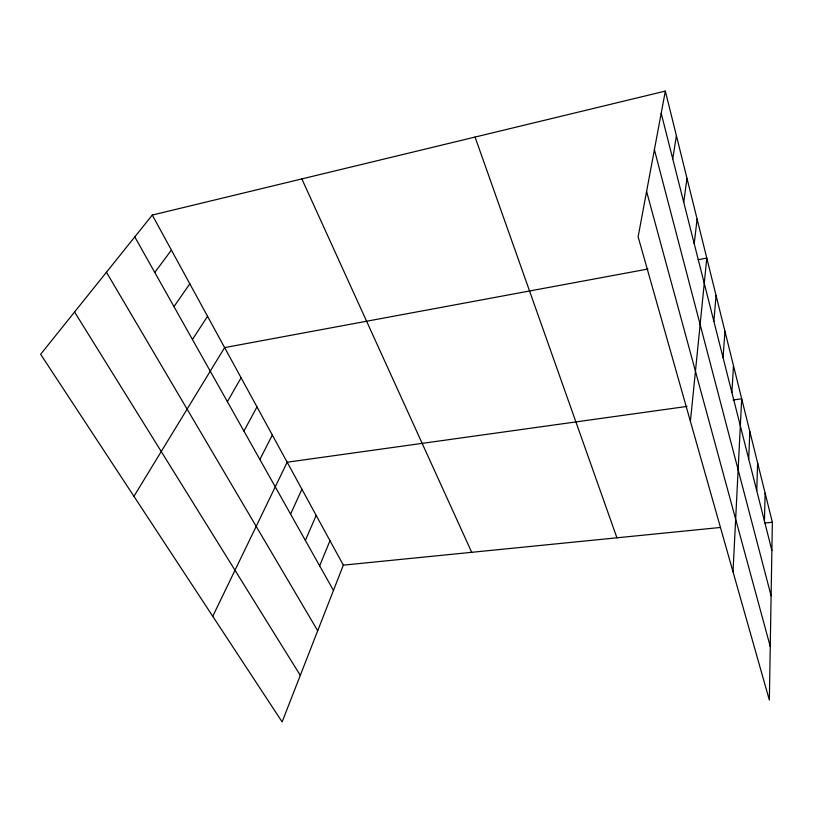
<?xml version="1.0" encoding="UTF-8"?>
<svg xmlns="http://www.w3.org/2000/svg" width="813" height="813" viewBox="0 0 813 813"><rect width="100%" height="100%" fill="white"/><g stroke="black" fill="none" stroke-linecap="round" stroke-linejoin="round"><path stroke-width="1.22" d="M665.339 91.086L772.35 522.271L769.352 700.084L638.124 236.807L665.339 91.086L152.295 215.059L40.65 354.285L282.121 721.914L343.33 565.137L152.295 215.059M764.454 521.123L765.124 493.176M756.74 490.646L757.625 462.943M748.712 458.928L749.82 431.5M733.011 571.783L741.7 398.787L733.052 399.986M731.883 392.455L733.499 365.728M723.062 357.618L724.962 331.328M713.865 321.287L716.07 295.485M690.41 421.419L706.792 258.097L698.133 259.703M694.221 243.707L697.107 219.083M683.723 202.234L686.995 178.321M672.727 158.799L676.416 135.7M319.651 565.838L329.987 540.686M305.363 540.411L316.196 515.401M290.576 514.101L301.928 489.263M212.762 616.315L287.162 462.211L687.046 406.409M259.865 459.457L272.335 435.026M243.92 431.083L256.989 406.906M227.396 401.663L241.085 377.781M133.942 496.326L224.622 347.598L647.931 269.022M192.457 339.499L207.539 316.298M173.972 306.613L189.815 283.818M154.765 272.436L171.411 250.099M343.33 565.137L720.511 527.454M764.891 523.023L772.35 522.271M74.562 311.989L300.292 675.369M106.442 272.233L317.71 630.776M134.785 236.888L333.462 590.411M301.857 178.921L471.713 552.312M475.056 137.062L616.925 537.8M646.589 191.451L770.257 646.508M654.394 149.694L771.11 595.797M661.203 113.271L771.872 550.431"/></g></svg>
